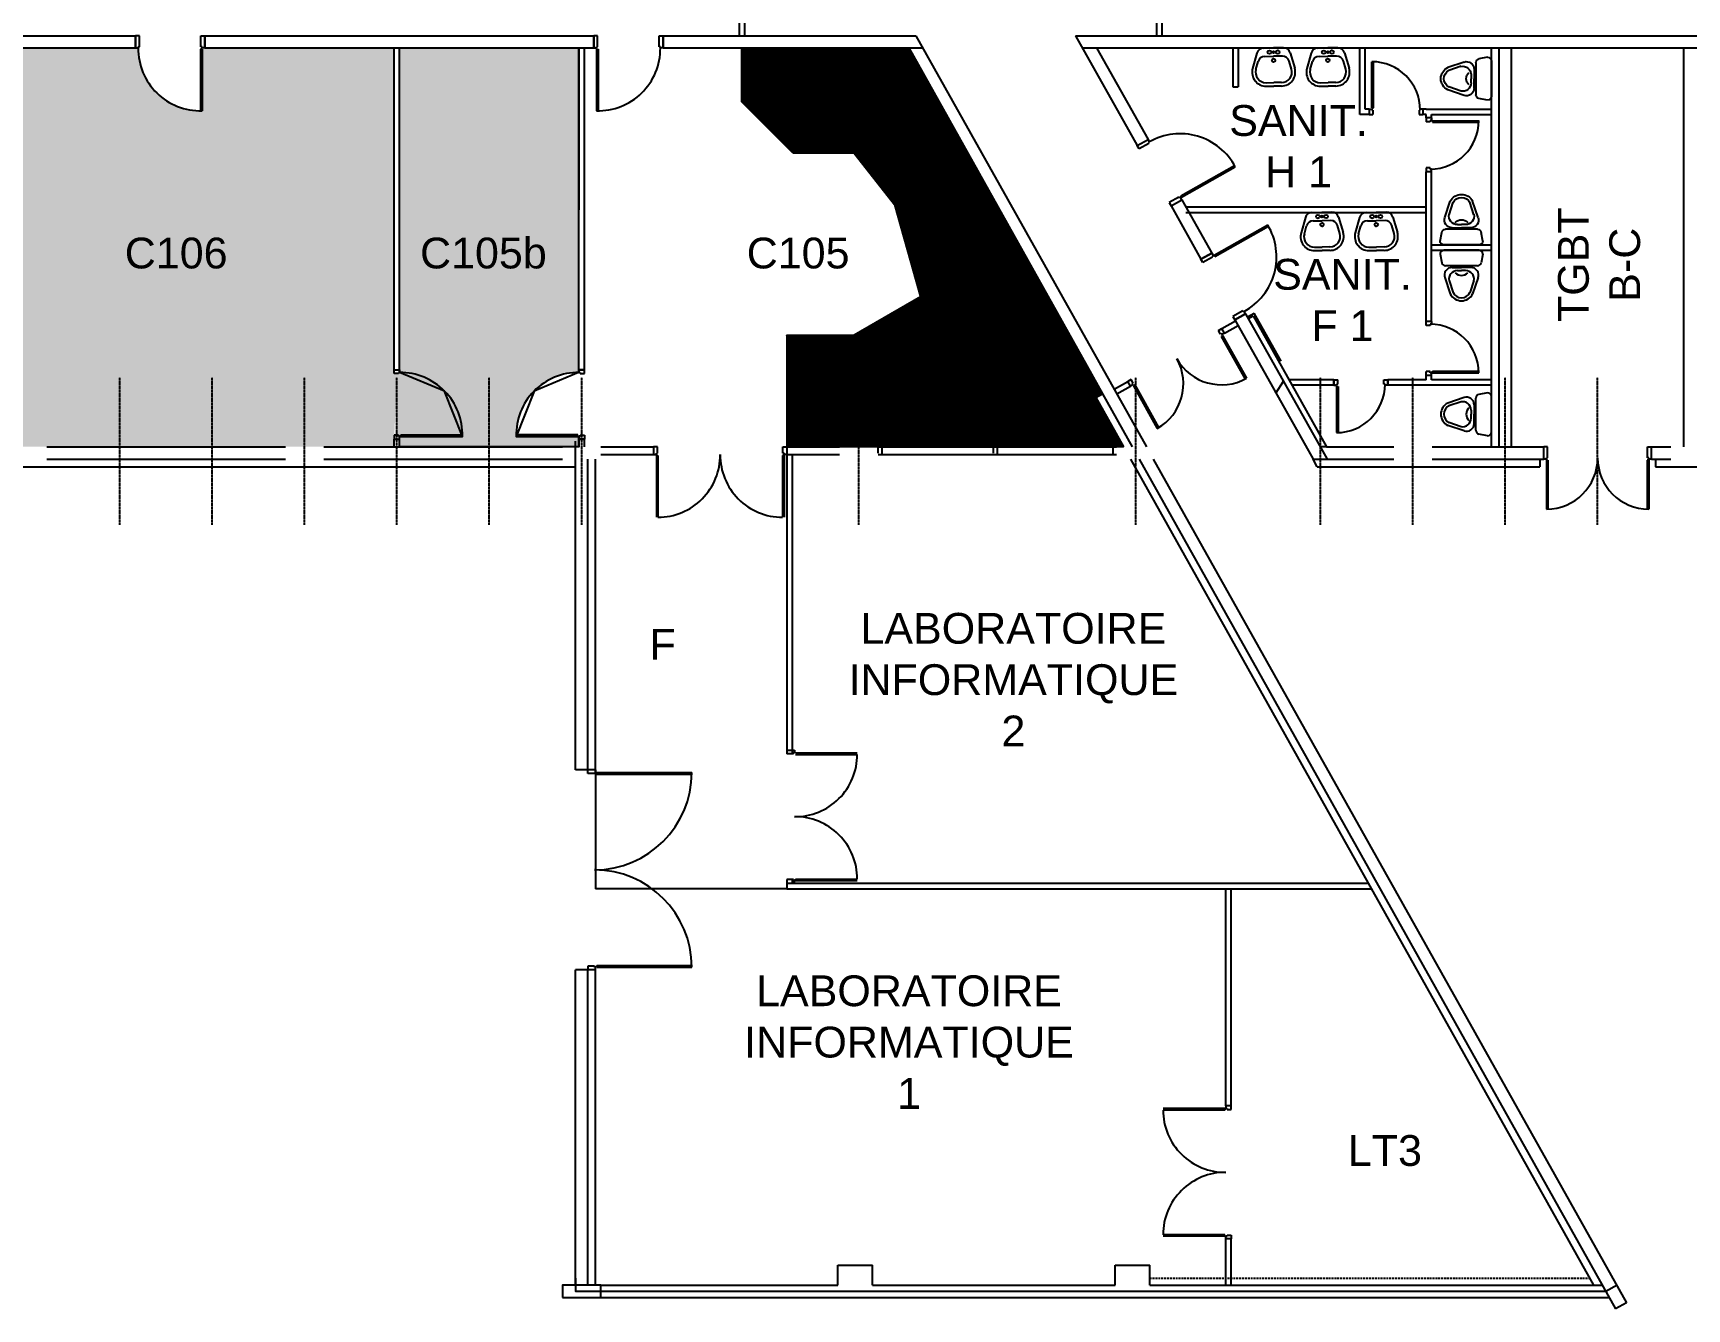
# Model space of a CAD drawing. Extents: x -17026 to -6684, y 7954 to 15956.
# Drawn here: x -10658 to -8510, y 7954 to 9611 of the extents above; entities that cross this region are included whole.
import ezdxf

# ---------------------------------------------------------------- set-up
doc = ezdxf.new("R2010")
doc.units = 0
doc.header["$MEASUREMENT"] = 0
doc.linetypes.add('AXES', pattern=[2, 1.25, -0.25, 0.25, -0.25])
doc.linetypes.add('CACHE', pattern=[0.375, 0.25, -0.125])
doc.layers.get('0').update_dxf_attribs({"linetype": 'CONTINUOUS'})
for name, color, linetype in [('BA_AXE_TRAME', 253, 'AXES'), ('BA_CLOISON_EXISTANTE', 4, 'CONTINUOUS'), ('BA_DOUBLAGE', 134, 'CONTINUOUS'), ('BA_MENUIS_EXTERIEURE', 6, 'CONTINUOUS'), ('BA_MENUIS_INTERIEURE', 202, 'CONTINUOUS'), ('BA_STRUCTURE', 5, 'CONTINUOUS'), ('EQ_SANITAIRE', 60, 'CONTINUOUS'), ('Nom. Circulation', 1, 'CONTINUOUS'), ('Nom. Texte', 250, 'CONTINUOUS'), ('Sous-sol', 1, 'CONTINUOUS'), ('SUN', 2, 'CONTINUOUS'), ('TXT_REP_PIECE', 250, 'CONTINUOUS')]:
    doc.layers.add(name, color=color, linetype=linetype)
doc.styles.add('ARIAL', font='arial.ttf')

# ---------------------------------------------------------------- blocks, each defined once
blk = doc.blocks.new('WC')
for p, q in [((-35.6, 21.6), (-56.7, 14.5)), ((-5, 27.9), (-16.3, 25.7)), ((0, -22.9), (0, 22.9)), ((-39.3, 16.2), (-55.4, 10.7)), ((-26.4, 5.3), (-26.4, 0)), ((-26.4, -5.3), (-26.4, 0)), ((-20.3, 14), (-22.5, 14)), ((-22.4, 12.2), (-22.4, 0)), ((-22.4, -12.2), (-22.4, 0)), ((-20.3, -20.8), (-20.3, 20.8)), ((-35.6, -21.6), (-56.7, -14.5)), ((-39.3, -16.2), (-55.4, -10.7)), ((-20.3, -14), (-22.5, -14)), ((-5, -27.9), (-16.3, -25.7))]:
    blk.add_line(p, q)
for centre, radius, start, end in [((-32.4, 12.2), 10, 0, 108.6162), ((-15.3, 20.8), 5, 101.0796, 180), ((-5, 22.9), 5, 0, 90), ((-49.5, 0), 16.2, 116.4444, 180), ((-49.5, -0.4), 16.2, 178.1961, 178.7319), ((-49.5, 0), 16.2, 180, 243.5556), ((-49.5, 0), 12.2, 116.4444, 180), ((-49.5, 0), 12.2, 180, 243.5556), ((-37.4, 5.3), 11, 0, 102.4), ((-21.2, 0), 11.5, 134.9643, 225.0357), ((-37.4, -5.3), 11, 257.6, 0), ((-32.4, -12.2), 10, 251.3838, 0), ((-15.3, -20.8), 5, 180, 258.9204), ((-5, -22.9), 5, 270, 0)]:
    blk.add_arc(centre, radius, start, end)
blk = doc.blocks.new('LAV60')
for p, q in [((-14.4, 0), (0, 0)), ((14.4, 0), (0, 0)), ((-24, -7.3), (-30.4, -29.5)), ((-25.6, -30.9), (-22.3, -19.3)), ((-12.7, -12), (0, -12)), ((12.7, -12), (0, -12)), ((25.6, -30.9), (22.3, -19.3)), ((24, -7.3), (30.4, -29.5)), ((-11.2, -50), (0, -50)), ((-11.2, -55), (0, -55)), ((11.2, -50), (0, -50)), ((11.2, -55), (0, -55))]:
    blk.add_line(p, q)
for centre, radius in [((-6, -6), 2.61), ((0, -17.8), 2.54), ((0, -6), 1.44), ((6, -6), 2.61)]:
    blk.add_circle(centre, radius)
for centre, radius, start, end in [((-14.4, -10), 10, 90, 164.0546), ((14.4, -10), 10, 15.9454, 90), ((-12.7, -22), 10, 90, 164.0546), ((12.7, -22), 10, 15.9454, 90), ((-11.2, -35), 20, 164.0546, 270), ((-11.2, -35), 15, 164.0546, 270), ((11.2, -35), 20, 270, 15.9454), ((11.2, -35), 15, 270, 15.9454)]:
    blk.add_arc(centre, radius, start, end)

msp = doc.modelspace()

# ---------------------------------------------------------------- hatches: boundary and pattern name
at = {"layer": 'SUN'}
h = msp.add_hatch(color=256, dxfattribs=at)
h.dxf.hatch_style = 1
h.paths.add_polyline_path([(-10189.1, 9591.5), (-10438.8, 9591.5), (-10438.8, 9509.9, -0.419182), (-10521.8, 9590.1), (-10521.8, 9591.5), (-10525.3, 9591.5), (-10878.7, 9591.5), (-10878.7, 9526.5, -0.414137), (-10945.2, 9593, -0.414137), (-11011.6, 9526.5), (-11011.6, 9590), (-11011.7, 9591.5), (-11015.2, 9591.5), (-11022.1, 9591.5), (-11022.1, 9073.5), (-11000.6, 9073.5), (-10690.6, 9073.5), (-10665.6, 9073.5), (-10640.6, 9073.5), (-10330.6, 9073.5), (-10305.6, 9073.5), (-10280.6, 9073.5), (-10189.1, 9073.5), (-10189.1, 9083.5), (-10189.1, 9088.5), (-10185.6, 9163.5), (-10185.6, 9088.5), (-10180.6, 9088.5), (-10180.6, 9089), (-10100.5, 9089, 0.42246), (-10183.6, 9170), (-10183.6, 9168.5), (-10189.1, 9168.5), (-10189.1, 9173.5)])
h.paths.add_polyline_path([(-10549.5, 9283.1), (-10395.9, 9283.1), (-10395.9, 9365.5), (-10549.5, 9365.5)], flags=24)
h.paths.add_polyline_path([(-10948, 9283.1), (-10794.4, 9283.1), (-10794.4, 9365.5), (-10948, 9365.5)], flags=24)
h = msp.add_hatch(color=256, dxfattribs=at)
h.dxf.hatch_style = 1
h.paths.add_polyline_path([(-9949.1, 9591.5), (-10182.1, 9591.5), (-10182.1, 9170, -0.424281), (-10100.5, 9087), (-10182.1, 9087), (-10182.1, 9073.5), (-9949.1, 9073.5), (-9949.1, 9087), (-10030.7, 9087, -0.42214), (-9949.7, 9170)])
h.paths.add_polyline_path([(-10165.9, 9283.1), (-9981.3, 9283.1), (-9981.3, 9365.5), (-10165.9, 9365.5)], flags=24)
h = msp.add_hatch(dxfattribs=at)
h.set_pattern_fill('ANSI31', color=256)
h.paths.add_polyline_path([(-9520.7, 9591.5), (-9737.4, 9591.5), (-9737.4, 9521.5), (-9670.7, 9454.8), (-9591.5, 9454.8), (-9539.2, 9388.1), (-9505.6, 9268.1), (-9363.7, 9168.5), (-9310.5, 9073.5), (-9250.6, 9073.5), (-9241.7, 9073.5), (-9277.5, 9137.4), (-9268.8, 9142.3)])
h.paths.add_polyline_path([(-9363.7, 9168.5), (-9505.6, 9268.1), (-9591.5, 9218.3), (-9679.1, 9218.3), (-9679.1, 9073.5), (-9610.6, 9073.5), (-9585.6, 9073.5), (-9560.6, 9073.5), (-9310.5, 9073.5)], flags=17)

# ---------------------------------------------------------------- linework, layer by layer
at = {"layer": 'BA_AXE_TRAME'}
for p, q in [((-10545.6, 8971.9), (-10545.6, 9163.5)), ((-10425.6, 8971.9), (-10425.6, 9163.5)), ((-10305.6, 8971.9), (-10305.6, 9163.5)), ((-10185.6, 8971.9), (-10185.6, 9163.5)), ((-10065.6, 8971.9), (-10065.6, 9163.5)), ((-9945.6, 8971.9), (-9945.6, 9163.5)), ((-9585.6, 8971.9), (-9585.6, 9163.5)), ((-9225.6, 8971.9), (-9225.6, 9163.5)), ((-8985.6, 8971.9), (-8985.6, 9163.5)), ((-8865.6, 8971.9), (-8865.6, 9163.5)), ((-8745.6, 8971.9), (-8745.6, 9163.5)), ((-8625.6, 8971.9), (-8625.6, 9163.5))]:
    msp.add_line(p, q, dxfattribs=at)
at = {"layer": 'BA_CLOISON_EXISTANTE'}
for p, q in [((-9740.9, 9627.5), (-9740.9, 9607.5)), ((-9733.9, 9627.5), (-9733.9, 9607.5)), ((-9198.8, 9627.5), (-9198.8, 9607.5)), ((-9191.8, 9627.5), (-9191.8, 9607.5)), ((-10189.1, 9173.5), (-10189.1, 9591.5)), ((-10182.1, 9173.5), (-10182.1, 9591.5)), ((-9949.1, 9173.5), (-9949.1, 9591.5)), ((-9942.1, 9173.5), (-9942.1, 9591.5)), ((-9099.7, 9591.5), (-9099.7, 9541.1)), ((-9092.7, 9591.5), (-9092.7, 9541.1)), ((-8934.7, 9505.2), (-8934.7, 9591.5)), ((-8927.7, 9512.2), (-8927.7, 9591.5)), ((-9099.7, 9541.1), (-9092.7, 9541.1)), ((-8922.6, 9505.2), (-8934.7, 9505.2)), ((-8922.6, 9512.2), (-8927.7, 9512.2)), ((-8922.6, 9512.2), (-8922.6, 9505.2)), ((-8848.5, 9512.2), (-8852.6, 9512.2)), ((-8852.6, 9512.2), (-8852.6, 9505.2)), ((-8848.5, 9505.2), (-8852.6, 9505.2)), ((-8848.5, 9512.2), (-8763.6, 9512.2)), ((-8848.5, 9500.7), (-8848.5, 9505.2)), ((-8841.5, 9500.7), (-8848.5, 9500.7)), ((-8841.5, 9505.2), (-8763.6, 9505.2)), ((-8841.5, 9500.7), (-8841.5, 9505.2)), ((-8841.5, 9430.7), (-8848.5, 9430.7)), ((-8848.5, 9236.1), (-8848.5, 9430.7)), ((-8841.5, 9236.1), (-8841.5, 9430.7)), ((-9160.7, 9385), (-8848.5, 9385)), ((-9160.7, 9378), (-8848.5, 9378)), ((-8841.5, 9335.8), (-8763.6, 9335.8)), ((-8841.5, 9328.8), (-8763.6, 9328.8)), ((-9113.9, 9227), (-9096.1, 9237)), ((-9110.5, 9220.9), (-9113.9, 9227)), ((-9110.5, 9220.9), (-9092.6, 9230.9)), ((-8841.5, 9236.1), (-8848.5, 9236.1)), ((-10189.1, 9173.5), (-10182.1, 9173.5)), ((-9949.1, 9173.5), (-9942.1, 9173.5)), ((-9942.1, 9173.5), (-9949.1, 9173.5)), ((-9253.9, 9148.5), (-9236.1, 9158.5)), ((-9232.6, 9152.4), (-9236.1, 9158.5)), ((-8968.3, 9160.4), (-9026.7, 9160.4)), ((-8968.3, 9160.4), (-8968.3, 9153.4)), ((-8898.3, 9160.4), (-8898.3, 9153.4)), ((-8848.5, 9160.4), (-8898.3, 9160.4)), ((-8848.5, 9160.4), (-8848.5, 9166.1)), ((-8841.5, 9166.1), (-8848.5, 9166.1)), ((-8841.5, 9160.4), (-8841.5, 9166.1)), ((-8763.6, 9160.4), (-8841.5, 9160.4)), ((-9250.5, 9142.4), (-9232.6, 9152.4)), ((-8968.3, 9153.4), (-9022.8, 9153.4)), ((-8763.6, 9153.4), (-8898.3, 9153.4)), ((-10189.1, 9073.5), (-10189.1, 9083.5)), ((-10189.1, 9083.5), (-10182.1, 9083.5)), ((-10182.1, 9073.5), (-10182.1, 9083.5)), ((-9949.1, 9073.5), (-9949.1, 9083.5)), ((-9949.1, 9083.5), (-9942.1, 9083.5)), ((-9942.1, 9083.5), (-9949.1, 9083.5)), ((-9942.1, 9073.5), (-9942.1, 9083.5)), ((-9920.6, 9073.5), (-9852.1, 9073.5)), ((-9679.1, 9073.5), (-9610.6, 9073.5)), ((-9920.6, 9063.5), (-9852.1, 9063.5)), ((-9679.1, 9063.5), (-9610.6, 9063.5)), ((-9679.1, 9063.5), (-9679.1, 8674.5)), ((-9672.1, 9063.5), (-9672.1, 8674.5)), ((-9679.1, 8511.5), (-9679.1, 8499.5)), ((-9672.1, 8511.5), (-9672.1, 8506.5)), ((-9679.1, 8499.5), (-8919.8, 8499.5)), ((-9672.1, 8506.5), (-8923.7, 8506.5)), ((-9108.6, 8217.5), (-9108.6, 8499.5)), ((-9101.6, 8217.5), (-9101.6, 8499.5)), ((-9101.6, 8217.5), (-9108.6, 8217.5)), ((-9108.6, 7984.5), (-9108.6, 8044.5)), ((-9101.6, 8044.5), (-9108.6, 8044.5)), ((-9101.6, 7984.5), (-9101.6, 8044.5))]:
    msp.add_line(p, q, dxfattribs=at)
at = {"layer": 'BA_DOUBLAGE'}
for p, q in [((-8763.6, 9073.5), (-8763.6, 9591.5)), ((-9079.4, 9240), (-9073.3, 9243.5)), ((-9073.3, 9243.5), (-8978, 9073.5)), ((-9277.5, 9137.4), (-9268.8, 9142.3)), ((-9277.5, 9137.4), (-9241.7, 9073.5)), ((-9232.7, 9057.5), (-8631, 7984.5))]:
    msp.add_line(p, q, dxfattribs=at)
at = {"layer": 'BA_DOUBLAGE', "ltscale": 10}
for p in [(-9080.7, 9242.3), (-9036.9, 9184.7)]:
    msp.add_line(p, (-9072, 9247.2), dxfattribs=at)
at = {"layer": 'BA_MENUIS_EXTERIEURE'}
for p, q in [((-10640.6, 9073.5), (-10330.6, 9073.5)), ((-10280.6, 9073.5), (-9970.6, 9073.5)), ((-8978, 9073.5), (-8890.6, 9073.5)), ((-8840.6, 9073.5), (-8695.6, 9073.5)), ((-8555.6, 9073.5), (-8530.6, 9073.5)), ((-13192.7, 9047.5), (-9953.6, 9047.5)), ((-10640.6, 9057.5), (-10330.6, 9057.5)), ((-10280.6, 9057.5), (-9970.6, 9057.5)), ((-9953.6, 8653.9), (-9953.6, 9057.5)), ((-9937.6, 8653.9), (-9937.6, 9057.5)), ((-9927.6, 8653.9), (-9927.6, 9057.5)), ((-8995.4, 9057.5), (-8890.6, 9057.5)), ((-8989.8, 9047.5), (-8995.4, 9057.5)), ((-8989.8, 9047.5), (-8700.6, 9047.5)), ((-8840.6, 9057.5), (-8695.6, 9057.5)), ((-8700.6, 9057.5), (-8700.6, 9047.5)), ((-8555.6, 9057.5), (-8530.6, 9057.5)), ((-8550.6, 9057.5), (-8550.6, 9047.5)), ((-8550.6, 9047.5), (-7194.1, 9047.5)), ((-9927.6, 8653.9), (-9953.6, 8653.9)), ((-9953.6, 7984.5), (-9953.6, 8393.9)), ((-9927.6, 8393.9), (-9953.6, 8393.9)), ((-9937.6, 7984.5), (-9937.6, 8393.9)), ((-9927.6, 7984.5), (-9927.6, 8393.9))]:
    msp.add_line(p, q, dxfattribs=at)
at = {"layer": 'BA_MENUIS_EXTERIEURE', "linetype": 'CACHE', "ltscale": 10}
msp.add_line((-9207.6, 7993.5), (-8636, 7993.5), dxfattribs=at)
at = {"layer": 'BA_MENUIS_INTERIEURE'}
for p, q in [((-10520.3, 9607.5), (-10525.3, 9607.5)), ((-10525.3, 9607.5), (-10525.3, 9591.5)), ((-10520.3, 9593), (-10520.3, 9607.5)), ((-10440.3, 9607.5), (-10435.3, 9607.5)), ((-10440.3, 9593), (-10440.3, 9607.5)), ((-10435.3, 9607.5), (-10435.3, 9591.5)), ((-9924.9, 9607.5), (-9929.9, 9607.5)), ((-9929.9, 9607.5), (-9929.9, 9591.5)), ((-9924.9, 9593), (-9924.9, 9607.5)), ((-9844.9, 9607.5), (-9839.9, 9607.5)), ((-9844.9, 9593), (-9844.9, 9607.5)), ((-9839.9, 9607.5), (-9839.9, 9591.5)), ((-10525.3, 9591.5), (-10521.8, 9591.5)), ((-10521.8, 9591.5), (-10521.8, 9593)), ((-10521.8, 9593), (-10520.3, 9593)), ((-10440.8, 9590), (-10440.8, 9509.9)), ((-10438.8, 9590), (-10440.8, 9590)), ((-10438.8, 9593), (-10440.3, 9593)), ((-10438.8, 9591.5), (-10438.8, 9593)), ((-10435.3, 9591.5), (-10438.8, 9591.5)), ((-10438.8, 9590), (-10438.8, 9509.9)), ((-9929.9, 9591.5), (-9926.4, 9591.5)), ((-9926.4, 9593), (-9924.9, 9593)), ((-9926.4, 9591.5), (-9926.4, 9593)), ((-9926.4, 9590), (-9926.4, 9509.9)), ((-9926.4, 9590), (-9924.4, 9590)), ((-9924.4, 9590), (-9924.4, 9509.9)), ((-9843.4, 9593), (-9844.9, 9593)), ((-9843.4, 9591.5), (-9843.4, 9593)), ((-9839.9, 9591.5), (-9843.4, 9591.5)), ((-8919, 9513.7), (-8919, 9573.7)), ((-8917, 9513.7), (-8917, 9573.7)), ((-8922.6, 9512.2), (-8919.1, 9512.2)), ((-8922.6, 9512.2), (-8922.6, 9505.2)), ((-8922.6, 9505.2), (-8917.6, 9505.2)), ((-8919.1, 9512.2), (-8919.1, 9510.7)), ((-8919.1, 9510.7), (-8917.6, 9510.7)), ((-8919, 9513.7), (-8917, 9513.7)), ((-8917.6, 9510.7), (-8917.6, 9505.2)), ((-8857.6, 9510.7), (-8857.6, 9505.2)), ((-8856.1, 9510.7), (-8857.6, 9510.7)), ((-8857.6, 9505.2), (-8852.6, 9505.2)), ((-8852.6, 9512.2), (-8856.1, 9512.2)), ((-8856.1, 9512.2), (-8856.1, 9510.7)), ((-8852.6, 9512.2), (-8852.6, 9505.2)), ((-8852.6, 9512.2), (-8852.6, 9505.2)), ((-8848.5, 9500.7), (-8848.5, 9495.7)), ((-8841.5, 9500.7), (-8848.5, 9500.7)), ((-8841.5, 9500.7), (-8841.5, 9497.2)), ((-8843, 9495.7), (-8848.5, 9495.7)), ((-8841.5, 9497.2), (-8843, 9497.2)), ((-8843, 9497.2), (-8843, 9495.7)), ((-8840, 9497.1), (-8780, 9497.1)), ((-8840, 9497.1), (-8840, 9495.1)), ((-8840, 9495.1), (-8780, 9495.1)), ((-9223.8, 9464.8), (-9209.8, 9472.6)), ((-9221.3, 9460.4), (-9223.8, 9464.8)), ((-9208.7, 9467.5), (-9221.3, 9460.4)), ((-9209.8, 9472.6), (-9208.1, 9469.5)), ((-9208.1, 9469.5), (-9209.4, 9468.8)), ((-9209.4, 9468.8), (-9208.7, 9467.5)), ((-9167.2, 9399.6), (-9097.3, 9438.8)), ((-9166.2, 9397.9), (-9096.4, 9437.1)), ((-8843, 9435.7), (-8848.5, 9435.7)), ((-8848.5, 9435.7), (-8848.5, 9430.7)), ((-8843, 9434.2), (-8843, 9435.7)), ((-8841.5, 9434.2), (-8843, 9434.2)), ((-8841.5, 9430.7), (-8841.5, 9434.2)), ((-8841.5, 9430.7), (-8848.5, 9430.7)), ((-8841.5, 9430.7), (-8848.5, 9430.7)), ((-9169.6, 9397.7), (-9182.2, 9390.6)), ((-9182.2, 9390.6), (-9179.8, 9386.3)), ((-9179.8, 9386.3), (-9165.8, 9394.1)), ((-9168.8, 9396.4), (-9169.6, 9397.7)), ((-9167.5, 9397.1), (-9168.8, 9396.4)), ((-9165.8, 9394.1), (-9167.5, 9397.1)), ((-9166.2, 9397.9), (-9167.2, 9399.6)), ((-9124, 9322.5), (-9054.1, 9361.7)), ((-9123, 9320.8), (-9053.1, 9360)), ((-9141, 9317), (-9127, 9324.9)), ((-9138.5, 9312.7), (-9141, 9317)), ((-9125.9, 9319.8), (-9138.5, 9312.7)), ((-9127, 9324.9), (-9125.3, 9321.8)), ((-9125.3, 9321.8), (-9126.6, 9321.1)), ((-9126.6, 9321.1), (-9125.9, 9319.8)), ((-9124, 9322.5), (-9123, 9320.8)), ((-9086.7, 9250), (-9099.4, 9242.9)), ((-9099.4, 9242.9), (-9096.9, 9238.5)), ((-9096.9, 9238.5), (-9083, 9246.4)), ((-9086, 9248.7), (-9086.7, 9250)), ((-9084.7, 9249.4), (-9086, 9248.7)), ((-9083, 9246.4), (-9084.7, 9249.4)), ((-9118.3, 9224.5), (-9113.9, 9227)), ((-9115.6, 9219.7), (-9118.3, 9224.5)), ((-9114.3, 9220.5), (-9115.6, 9219.7)), ((-9113.6, 9219.2), (-9114.3, 9220.5)), ((-9110.5, 9220.9), (-9113.9, 9227)), ((-9110.5, 9220.9), (-9113.6, 9219.2)), ((-8848.5, 9231.1), (-8848.5, 9236.1)), ((-8841.5, 9236.1), (-8848.5, 9236.1)), ((-8841.5, 9236.1), (-8848.5, 9236.1)), ((-8843, 9231.1), (-8848.5, 9231.1)), ((-8841.5, 9232.6), (-8843, 9232.6)), ((-8843, 9232.6), (-8843, 9231.1)), ((-8841.5, 9236.1), (-8841.5, 9232.6)), ((-9112.9, 9217.9), (-9114.6, 9216.9)), ((-9114.6, 9216.9), (-9083.6, 9161.5)), ((-9112.9, 9217.9), (-9081.8, 9162.5)), ((-10189.1, 9168.5), (-10189.1, 9173.5)), ((-10189.1, 9173.5), (-10182.1, 9173.5)), ((-10183.6, 9168.5), (-10189.1, 9168.5)), ((-10182.1, 9170), (-10183.6, 9170)), ((-10183.6, 9170), (-10183.6, 9168.5)), ((-10182.1, 9173.5), (-10182.1, 9170)), ((-9942.1, 9173.5), (-9949.1, 9173.5)), ((-9949.1, 9173.5), (-9949.1, 9170)), ((-9949.1, 9170), (-9947.6, 9170)), ((-9947.6, 9170), (-9947.6, 9168.5)), ((-9947.6, 9168.5), (-9942.1, 9168.5)), ((-9942.1, 9168.5), (-9942.1, 9173.5)), ((-9231.7, 9161), (-9236.1, 9158.5)), ((-9232.6, 9152.4), (-9236.1, 9158.5)), ((-9229.6, 9154.1), (-9232.6, 9152.4)), ((-9229, 9156.2), (-9231.7, 9161)), ((-9230.3, 9155.4), (-9229, 9156.2)), ((-9229.6, 9154.1), (-9230.3, 9155.4)), ((-8968.3, 9153.4), (-8968.3, 9160.4)), ((-8968.3, 9160.4), (-8963.3, 9160.4)), ((-8964.8, 9154.9), (-8963.3, 9154.9)), ((-8964.8, 9153.4), (-8964.8, 9154.9)), ((-8963.3, 9154.9), (-8963.3, 9160.4)), ((-8903.3, 9160.4), (-8898.3, 9160.4)), ((-8903.3, 9154.9), (-8903.3, 9160.4)), ((-8901.8, 9154.9), (-8903.3, 9154.9)), ((-8901.8, 9153.4), (-8901.8, 9154.9)), ((-8898.3, 9153.4), (-8898.3, 9160.4)), ((-8898.3, 9153.4), (-8898.3, 9160.4)), ((-8843, 9171.1), (-8848.5, 9171.1)), ((-8848.5, 9166.1), (-8848.5, 9171.1)), ((-8841.5, 9166.1), (-8848.5, 9166.1)), ((-8843, 9169.6), (-8843, 9171.1)), ((-8841.5, 9169.6), (-8843, 9169.6)), ((-8841.5, 9166.1), (-8841.5, 9169.6)), ((-8840, 9171.6), (-8780, 9171.6)), ((-8840, 9169.6), (-8840, 9171.6)), ((-8840, 9169.6), (-8780, 9169.6)), ((-9228.8, 9152.8), (-9227.1, 9153.8)), ((-9228.8, 9152.8), (-9197.8, 9097.4)), ((-9227.1, 9153.8), (-9196, 9098.4)), ((-8968.3, 9153.4), (-8964.8, 9153.4)), ((-8964.8, 9151.9), (-8964.8, 9091.9)), ((-8964.8, 9151.9), (-8962.8, 9151.9)), ((-8962.8, 9151.9), (-8962.8, 9091.9)), ((-8898.3, 9153.4), (-8901.8, 9153.4)), ((-10189.1, 9088.5), (-10189.1, 9083.5)), ((-10183.6, 9088.5), (-10189.1, 9088.5)), ((-10189.1, 9083.5), (-10182.1, 9083.5)), ((-10183.6, 9087), (-10183.6, 9088.5)), ((-10182.1, 9087), (-10183.6, 9087)), ((-10182.1, 9083.5), (-10182.1, 9087)), ((-10180.6, 9089), (-10100.5, 9089)), ((-10180.6, 9087), (-10180.6, 9089)), ((-10180.6, 9087), (-10100.5, 9087)), ((-9950.6, 9089), (-10030.7, 9089)), ((-9950.6, 9087), (-10030.7, 9087)), ((-9950.6, 9087), (-9950.6, 9089)), ((-9949.1, 9087), (-9947.6, 9087)), ((-9949.1, 9083.5), (-9949.1, 9087)), ((-9942.1, 9083.5), (-9949.1, 9083.5)), ((-9947.6, 9088.5), (-9942.1, 9088.5)), ((-9947.6, 9087), (-9947.6, 9088.5)), ((-9942.1, 9088.5), (-9942.1, 9083.5)), ((-9852.1, 9073.5), (-9852.1, 9063.5)), ((-9847.1, 9073.5), (-9852.1, 9073.5)), ((-9852.1, 9073.5), (-9852.1, 9063.5)), ((-9847.1, 9065), (-9847.1, 9073.5)), ((-9684.1, 9065), (-9684.1, 9073.5)), ((-9684.1, 9073.5), (-9679.1, 9073.5)), ((-9679.1, 9073.5), (-9679.1, 9063.5)), ((-9679.1, 9073.5), (-9679.1, 9063.5)), ((-9560.6, 9073.5), (-9250.6, 9073.5)), ((-9560.6, 9065), (-9560.6, 9073.5)), ((-9555.6, 9073.5), (-9555.6, 9063.5)), ((-9555.6, 9073.5), (-9555.6, 9063.5)), ((-9410.6, 9065), (-9410.6, 9073.5)), ((-9405.6, 9073.5), (-9405.6, 9063.5)), ((-9405.6, 9073.5), (-9405.6, 9063.5)), ((-9255.6, 9073.5), (-9255.6, 9063.5)), ((-9255.6, 9073.5), (-9255.6, 9063.5)), ((-8690.6, 9073.5), (-8695.6, 9073.5)), ((-8695.6, 9057.5), (-8695.6, 9073.5)), ((-8690.6, 9059), (-8690.6, 9073.5)), ((-8560.6, 9073.5), (-8555.6, 9073.5)), ((-8560.6, 9059), (-8560.6, 9073.5)), ((-8555.6, 9057.5), (-8555.6, 9073.5)), ((-9852.1, 9063.5), (-9848.6, 9063.5)), ((-9848.6, 9063.5), (-9848.6, 9065)), ((-9848.6, 9065), (-9847.1, 9065)), ((-9848.6, 9062), (-9848.6, 8982)), ((-9848.6, 9062), (-9846.6, 9062)), ((-9846.6, 9062), (-9846.6, 8981.9)), ((-9684.6, 9062), (-9684.6, 8981.9)), ((-9682.6, 9062), (-9684.6, 9062)), ((-9682.6, 9065), (-9684.1, 9065)), ((-9682.6, 9063.5), (-9682.6, 9065)), ((-9679.1, 9063.5), (-9682.6, 9063.5)), ((-9682.6, 9062), (-9682.6, 8982)), ((-9560.6, 9063.5), (-9250.6, 9063.5)), ((-8692.1, 9057.5), (-8695.6, 9057.5)), ((-8692.1, 9059), (-8690.6, 9059)), ((-8692.1, 9057.5), (-8692.1, 9059)), ((-8692.1, 9056), (-8692.1, 8992.5)), ((-8692.1, 9056), (-8690.1, 9056)), ((-8690.1, 9056), (-8690.1, 8992.5)), ((-8561.1, 9056), (-8561.1, 8992.5)), ((-8559.1, 9056), (-8561.1, 9056)), ((-8559.1, 9059), (-8560.6, 9059)), ((-8559.1, 9057.5), (-8559.1, 9059)), ((-8555.6, 9057.5), (-8559.1, 9057.5)), ((-8559.1, 9056), (-8559.1, 8992.5)), ((-9679.1, 8679.5), (-9669.1, 8679.5)), ((-9679.1, 8679.5), (-9669.1, 8679.5)), ((-9679.1, 8679.5), (-9679.1, 8674.5)), ((-9670.6, 8674.5), (-9679.1, 8674.5)), ((-9669.1, 8676), (-9670.6, 8676)), ((-9670.6, 8674.5), (-9670.6, 8676)), ((-9669.1, 8679.5), (-9669.1, 8676)), ((-9667.6, 8676), (-9587.6, 8676)), ((-9667.6, 8674), (-9587.5, 8674)), ((-9927.6, 8653.9), (-9937.6, 8653.9)), ((-9937.6, 8648.9), (-9937.6, 8653.9)), ((-9929.1, 8648.9), (-9937.6, 8648.9)), ((-9927.6, 8650.4), (-9929.1, 8650.4)), ((-9929.1, 8650.4), (-9929.1, 8648.9)), ((-9927.6, 8650.4), (-9927.6, 8653.9)), ((-9926.1, 8650.4), (-9926.1, 8648.4)), ((-9926.1, 8650.4), (-9802.6, 8650.4)), ((-9926.1, 8648.4), (-9802.6, 8648.4)), ((-9670.6, 8511.5), (-9679.1, 8511.5)), ((-9679.1, 8511.5), (-9679.1, 8506.5)), ((-9670.6, 8510), (-9670.6, 8511.5)), ((-9669.1, 8510), (-9670.6, 8510)), ((-9669.1, 8506.5), (-9669.1, 8510)), ((-9667.6, 8512), (-9587.5, 8512)), ((-9667.6, 8510), (-9667.6, 8512)), ((-9667.6, 8510), (-9587.6, 8510)), ((-9679.1, 8506.5), (-9669.1, 8506.5)), ((-9679.1, 8506.5), (-9669.1, 8506.5)), ((-9929.1, 8398.9), (-9937.6, 8398.9)), ((-9937.6, 8398.9), (-9937.6, 8393.9)), ((-9927.6, 8393.9), (-9937.6, 8393.9)), ((-9929.1, 8397.4), (-9929.1, 8398.9)), ((-9927.6, 8397.4), (-9929.1, 8397.4)), ((-9927.6, 8393.9), (-9927.6, 8397.4)), ((-9926.1, 8397.5), (-9926.1, 8399.5)), ((-9926.1, 8399.5), (-9802.6, 8399.5)), ((-9926.1, 8397.5), (-9802.6, 8397.5)), ((-9110.1, 8212), (-9190.2, 8212)), ((-9110.1, 8214), (-9190.1, 8214)), ((-9110.1, 8214), (-9110.1, 8212)), ((-9101.6, 8217.5), (-9108.6, 8217.5)), ((-9108.6, 8217.5), (-9108.6, 8214)), ((-9108.6, 8214), (-9107.1, 8214)), ((-9107.1, 8214), (-9107.1, 8212.5)), ((-9107.1, 8212.5), (-9101.6, 8212.5)), ((-9101.6, 8212.5), (-9101.6, 8217.5)), ((-9110.1, 8050), (-9190.2, 8050)), ((-9110.1, 8048), (-9190.1, 8048)), ((-9110.1, 8048), (-9110.1, 8050)), ((-9108.6, 8048), (-9107.1, 8048)), ((-9108.6, 8044.5), (-9108.6, 8048)), ((-9101.6, 8044.5), (-9108.6, 8044.5)), ((-9107.1, 8049.5), (-9101.6, 8049.5)), ((-9107.1, 8048), (-9107.1, 8049.5)), ((-9101.6, 8049.5), (-9101.6, 8044.5))]:
    msp.add_line(p, q, dxfattribs=at)
for centre, radius, start, end in [((-10440.9, 9590.8), 80.9, 179.5039, 271.4663), ((-10440.8, 9590), 0, 90, 180), ((-10440.3, 9593), 0, 90, 180), ((-9924.3, 9590.8), 80.9, 268.5337, 0.4961), ((-9924.9, 9593), 0, 0, 90), ((-9924.4, 9590), 0, 0, 90), ((-8919.1, 9510.7), 63, 0, 89.9842), ((-8917.6, 9510.7), 0, 270, 0), ((-8917, 9513.7), 0, 270, 0), ((-9167.9, 9399.3), 80.9, 27.8178, 119.7801), ((-8843, 9497.2), 63, 270, 359.9842), ((-8843, 9495.7), 0, 180, 270), ((-8840, 9495.1), 0, 180, 270), ((-9169.6, 9397.7), 0, 119.284, 209.284), ((-9167.2, 9399.6), 0, 119.284, 209.284), ((-9123.7, 9320.3), 80.9, 298.7879, 30.7503), ((-9125.9, 9319.8), 0, 209.284, 299.284), ((-9123, 9320.8), 0, 209.284, 299.284), ((-9115.6, 9219.7), 0, 119.284, 209.284), ((-8843, 9169.6), 63, 0.0158, 90), ((-9114.6, 9216.9), 0, 119.284, 209.284), ((-9230.3, 9155.4), 66.5, 299.299, 29.284), ((-9114.3, 9220.5), 66.5, 209.284, 299.2691), ((-10181.4, 9089.1), 80.9, 358.5337, 90.4961), ((-9949.8, 9089.1), 80.9, 89.5039, 181.4663), ((-9229, 9156.2), 0, 29.284, 119.284), ((-8964.8, 9154.9), 63, 270.0158, 0), ((-8963.3, 9154.9), 0, 0, 90), ((-8843, 9171.1), 0, 90, 180), ((-8840, 9171.6), 0, 90, 180), ((-9227.1, 9153.8), 0, 29.284, 119.284), ((-8962.8, 9151.9), 0, 0, 90), ((-10183.6, 9088.5), 0, 90, 180), ((-10180.6, 9089), 0, 90, 180), ((-9950.6, 9089), 0, 0, 90), ((-9947.6, 9088.5), 0, 0, 90), ((-9847.1, 9065), 0, 0, 90), ((-9846.5, 9062.8), 80.9, 269.9501, 0.4961), ((-9846.6, 9062), 0, 0, 90), ((-9684.7, 9062.8), 80.9, 179.5039, 270.0499), ((-9684.6, 9062), 0, 90, 180), ((-9684.1, 9065), 0, 90, 180), ((-8692.1, 9059), 66.5, 270.015, 0), ((-8690.6, 9059), 0, 0, 90), ((-8690.1, 9056), 0, 0, 90), ((-8559.1, 9059), 66.5, 180, 269.985), ((-8561.1, 9056), 0, 90, 180), ((-8560.6, 9059), 0, 90, 180), ((-9668.4, 8673.9), 80.9, 269.5039, 0.0499), ((-9929.1, 8650.4), 126.5, 270, 359.9921), ((-9929.1, 8648.9), 0, 180, 270), ((-9926.1, 8648.4), 0, 180, 270), ((-9668.4, 8512.1), 80.9, 359.9501, 90.4961), ((-9929.1, 8397.4), 126.5, 0.0079, 90), ((-9670.6, 8511.5), 0, 90, 180), ((-9929.1, 8398.9), 0, 90, 180), ((-9926.1, 8399.5), 0, 90, 180), ((-9109.3, 8211.9), 80.9, 179.9501, 270.4961), ((-9110.1, 8212), 0, 270, 0), ((-9107.1, 8212.5), 0, 270, 0), ((-9109.3, 8050.1), 80.9, 89.5039, 180.0499), ((-9110.1, 8050), 0, 0, 90), ((-9107.1, 8049.5), 0, 0, 90)]:
    msp.add_arc(centre, radius, start, end, dxfattribs=at)
at = {"layer": 'BA_STRUCTURE'}
for p, q in [((-10875.2, 9607.5), (-10525.3, 9607.5)), ((-10525.3, 9607.5), (-10525.3, 9591.5)), ((-10525.3, 9591.5), (-10525.3, 9607.5)), ((-10525.3, 9607.5), (-10525.3, 9591.5)), ((-10435.3, 9607.5), (-10435.3, 9591.5)), ((-10435.3, 9607.5), (-9929.9, 9607.5)), ((-10435.3, 9591.5), (-10435.3, 9607.5)), ((-10435.3, 9607.5), (-10435.3, 9591.5)), ((-9929.9, 9607.5), (-9929.9, 9591.5)), ((-9929.9, 9591.5), (-9929.9, 9607.5)), ((-9929.9, 9607.5), (-9929.9, 9591.5)), ((-9839.9, 9607.5), (-9839.9, 9591.5)), ((-9839.9, 9607.5), (-9511.3, 9607.5)), ((-9839.9, 9591.5), (-9839.9, 9607.5)), ((-9839.9, 9607.5), (-9839.9, 9591.5)), ((-9303.8, 9607.5), (-8246.4, 9607.5)), ((-10875.2, 9591.5), (-10525.3, 9591.5)), ((-10525.3, 9591.5), (-10525.3, 9598.5)), ((-10435.3, 9591.5), (-10435.3, 9598.5)), ((-10435.3, 9591.5), (-9929.9, 9591.5)), ((-9929.9, 9591.5), (-9929.9, 9598.5)), ((-9839.9, 9591.5), (-9839.9, 9598.5)), ((-9839.9, 9591.5), (-9502.4, 9591.5)), ((-9294.9, 9591.5), (-8246.4, 9591.5)), ((-9223.8, 9464.8), (-9209.8, 9472.6)), ((-9179.8, 9386.3), (-9165.8, 9394.1)), ((-9127, 9324.9), (-9141, 9317)), ((-9083, 9246.4), (-9096.9, 9238.5)), ((-8978, 9073.5), (-8986, 9073.5)), ((-8995.4, 9057.5), (-8977.1, 9057.5)), ((-9612.6, 7984.5), (-9612.6, 8010.5)), ((-9612.6, 8010.5), (-9567.6, 8010.5)), ((-9567.6, 7984.5), (-9567.6, 8010.5)), ((-9252.6, 7984.5), (-9252.6, 8010.5)), ((-9252.6, 8010.5), (-9207.6, 8010.5)), ((-9207.6, 7984.5), (-9207.6, 8010.5)), ((-9108.6, 7984.5), (-9108.6, 8010.5)), ((-9920.6, 7984.5), (-9612.6, 7984.5)), ((-9567.6, 7984.5), (-9252.6, 7984.5)), ((-9207.6, 7984.5), (-8619.5, 7984.5)), ((-9920.6, 7968.5), (-8610.5, 7968.5)), ((-8588.2, 7961.5), (-8602.2, 7953.6))]:
    msp.add_line(p, q, dxfattribs=at)
at = {"layer": 'BA_STRUCTURE', "ltscale": 10}
for p, q in [((-9511.3, 9607.5), (-9211.9, 9073.5)), ((-9303.8, 9607.5), (-9223.8, 9464.8)), ((-9520.7, 9591.5), (-9230.2, 9073.5)), ((-9276.5, 9591.5), (-9209.8, 9472.6)), ((-8753.6, 9073.5), (-8753.6, 9591.5)), ((-8737.6, 9073.5), (-8737.6, 9591.5)), ((-8513.6, 9073.5), (-8513.6, 9591.5)), ((-9165.8, 9394.1), (-9127, 9324.9)), ((-9179.8, 9386.3), (-9141, 9317)), ((-9083, 9246.4), (-8977.1, 9057.5)), ((-9096.9, 9238.5), (-8995.4, 9057.5)), ((-9043.5, 9143.2), (-9033.9, 9158.9)), ((-9221.2, 9057.5), (-8602.2, 7953.6)), ((-9202.9, 9057.5), (-8588.2, 7961.5))]:
    msp.add_line(p, q, dxfattribs=at)
at = {"layer": 'BA_STRUCTURE'}
msp.add_lwpolyline([(-9970.6, 7968.5), (-9920.6, 7968.5), (-9920.6, 7984.5), (-9970.6, 7984.5)], close=True, dxfattribs=at)
at = {"layer": 'Nom. Circulation'}
for p in [(-9927.6, 8653.9), (-9679.1, 8499.5)]:
    msp.add_line(p, (-9927.6, 8499.5), dxfattribs=at)
at = {"layer": 'Sous-sol'}
msp.add_line((-9953.6, 9047.5), (-9953.6, 9080.9), dxfattribs=at)
msp.add_lwpolyline([(-9953.6, 7993.5), (-9953.6, 7976.5), (-8615, 7976.5), (-8600.3, 7984.8)], dxfattribs=at)
at = {"layer": 'SUN', "ltscale": 10}
msp.add_line((-9363.7, 9168.5), (-9310.5, 9073.5), dxfattribs=at)
at = {"layer": 'SUN'}
for points in [[(-10182.1, 9591.5), (-9949.1, 9591.5), (-9949.7, 9170), (-10007.5, 9145.8), (-10030.7, 9087), (-9949.1, 9087), (-9949.1, 9073.5), (-10182.1, 9073.5), (-10182.1, 9087), (-10100.5, 9087), (-10123.7, 9145.8), (-10182.1, 9170), (-10182.1, 9591.5)], [(-9737.4, 9521.5), (-9737.4, 9521.5), (-9737.4, 9591.5)], [(-9670.7, 9454.8), (-9737.4, 9521.5)], [(-9591.5, 9454.8), (-9670.7, 9454.8)], [(-9591.5, 9454.8), (-9539.2, 9388.1)], [(-9539.2, 9388.1), (-9505.6, 9268.1)], [(-9505.6, 9268.1), (-9591.5, 9218.3)], [(-9505.6, 9268.1), (-9363.7, 9168.5)], [(-9679.1, 9218.3), (-9591.5, 9218.3)], [(-9679.1, 9218.3), (-9679.1, 9073.5)]]:
    msp.add_lwpolyline(points, dxfattribs=at)

# ---------------------------------------------------------------- block references
at = {"layer": 'EQ_SANITAIRE', "xscale": 0.8999999999992776, "yscale": 0.8999999999992776, "zscale": 0.8999999999992776, "rotation": 0.4497162315155359}
for p in [(-9046.7, 9591.5), (-8976.2, 9591.5), (-8983.8, 9378), (-8913.3, 9378)]:
    msp.add_blockref('LAV60', p, dxfattribs=at)
at = {"layer": 'EQ_SANITAIRE', "xscale": -1}
for p, rotation in [((-8763.6, 9551.6), 180), ((-8802.5, 9335.7), 90)]:
    msp.add_blockref('WC', p, dxfattribs=dict(at, rotation=rotation))
at = {"layer": 'EQ_SANITAIRE', "rotation": 90}
msp.add_blockref('WC', (-8802.5, 9328.8), dxfattribs=at)
at = {"layer": 'EQ_SANITAIRE'}
msp.add_blockref('WC', (-8763.6, 9115.8), dxfattribs=at)

# ---------------------------------------------------------------- texts
at = {"layer": 'Nom. Circulation', "insert": (-9857.4, 8836.9), "char_height": 40, "attachment_point": 1, "style": 'ARIAL'}
msp.add_mtext_dynamic_manual_height_columns('F', width=126.466, gutter_width=12.5, heights=[0], dxfattribs=at)
at = {"layer": 'Nom. Texte', "insert": (-8950.1, 8179.4), "char_height": 40, "attachment_point": 1, "style": 'ARIAL'}
msp.add_mtext_dynamic_manual_height_columns('LT3', width=163.494, gutter_width=12.5, heights=[0], dxfattribs=at)
at = {"layer": 'TXT_REP_PIECE', "char_height": 40, "width": 224.767, "attachment_point": 5}
for s, insert in [('{\\fArial|b0|i0|c0|p34;SANIT. H 1}', (-9014.2, 9464)), ('{\\fArial|b0|i0|c0|p34;C105b}', (-10073.3, 9324.9)), ('{\\fArial|b0|i0|c0|p34;C106}', (-10472.5, 9324.9)), ('{\\fArial|b0|i0|c0|p34;C105}', (-9664.4, 9324.9)), ('{\\fArial|b0|i0|c0|p34;SANIT. F 1}', (-8957.1, 9264.2)), ('{\\fArial|b0|i0|c0|p34;LABORATOIRE INFORMATIQUE 2}', (-9384.7, 8771)), ('{\\fArial|b0|i0|c0|p34;LABORATOIRE\\PINFORMATIQUE\\P1}', (-9520.3, 8300.2))]:
    msp.add_mtext(s, dxfattribs=dict(at, insert=insert))
at = {"layer": 'TXT_REP_PIECE', "insert": (-8623.5, 9310), "char_height": 40, "width": 224.767, "attachment_point": 5, "rotation": 90}
msp.add_mtext('{\\fArial|b0|i0|c0|p34;TGBT B-C}', dxfattribs=at)

doc.saveas('drawing.dxf')
